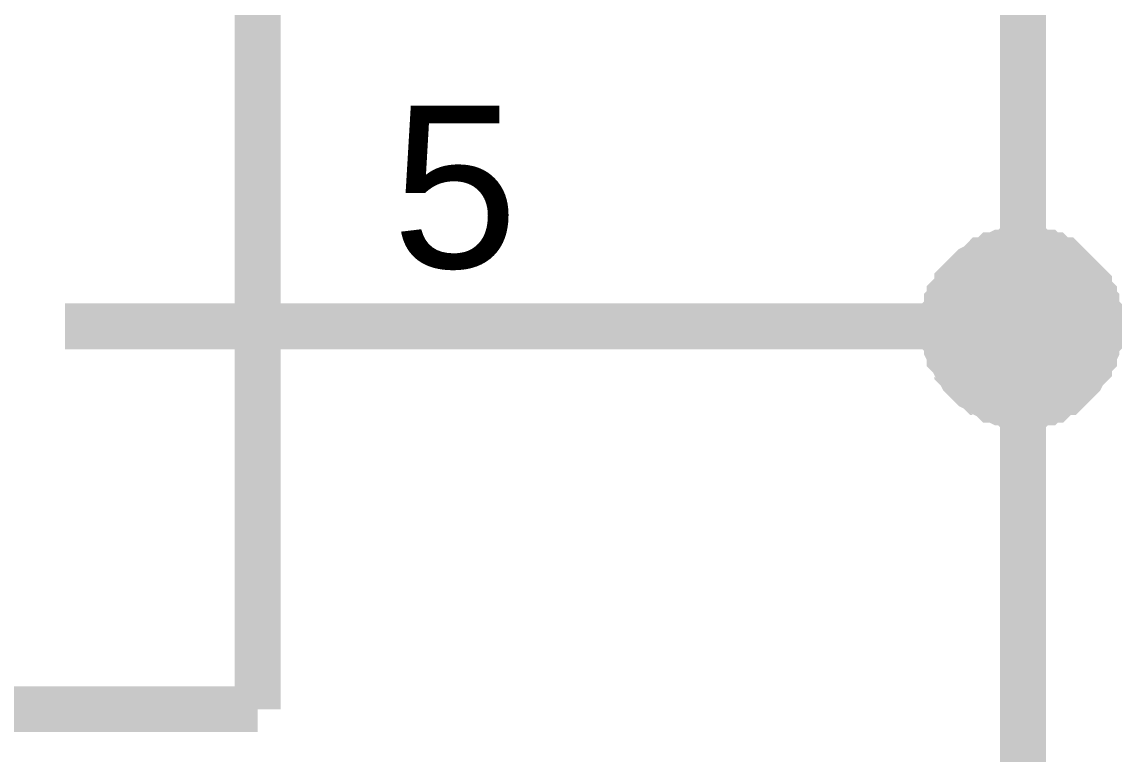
# Model space of a CAD drawing. Header units: millimetres. Extents: x -2024 to 917, y -725 to 13.
# Drawn here: x 810.38 to 817.56, y -411.59 to -406.8 of the extents above; entities that cross this region are included whole.
import ezdxf

# ---------------------------------------------------------------- set-up
doc = ezdxf.new("R2010")
doc.units = ezdxf.units.MM
doc.layers.add('Sheet', color=255, linetype='Continuous')
doc.styles.get("Standard").update_dxf_attribs({"font": 'arial.ttf'})

msp = doc.modelspace()

# ---------------------------------------------------------------- linework, layer by layer
at = {"layer": 'Sheet'}
for points, const_width in [([(811.92, -411.2878), (811.92, -388.8009)], 0.2997), ([(814.4192, -393.8016), (816.9185, -393.8016), (816.9185, -398.7859), (816.9185, -403.7866), (816.9185, -408.7874), (814.4192, -408.7874)], 0.2997), ([(816.4054, -408.7874), (816.4054, -408.7543), (816.4054, -408.7377), (816.4054, -408.7046), (816.4219, -408.6881), (816.4219, -408.655), (816.4219, -408.6384), (816.4385, -408.6218), (816.4385, -408.5887), (816.455, -408.5722), (816.4716, -408.5556), (816.4881, -408.5225), (816.4881, -408.5059), (816.5047, -408.4894), (816.5212, -408.4728), (816.5378, -408.4562), (816.5543, -408.4397), (816.5709, -408.4231), (816.5874, -408.4066), (816.6205, -408.39), (816.6371, -408.3735), (816.6536, -408.3569), (816.6702, -408.3569), (816.7033, -408.3403), (816.7198, -408.3238), (816.7364, -408.3238), (816.7695, -408.3072), (816.7861, -408.3072), (816.8192, -408.3072), (816.8357, -408.2907), (816.8688, -408.2907), (816.8854, -408.2907), (816.9185, -408.2907)], 0.2997), ([(816.4054, -408.7874), (816.4054, -408.7543), (816.4054, -408.7377), (816.4054, -408.7046), (816.4219, -408.6881), (816.4219, -408.655), (816.4219, -408.6384), (816.4385, -408.6218), (816.4385, -408.5887), (816.455, -408.5722), (816.4716, -408.5556), (816.4881, -408.5225), (816.4881, -408.5059), (816.5047, -408.4894), (816.5212, -408.4728), (816.5378, -408.4562), (816.5543, -408.4397), (816.5709, -408.4231), (816.5874, -408.4066), (816.6205, -408.39), (816.6371, -408.3735), (816.6536, -408.3569), (816.6702, -408.3569), (816.7033, -408.3403), (816.7198, -408.3238), (816.7364, -408.3238), (816.7695, -408.3072), (816.7861, -408.3072), (816.8192, -408.3072), (816.8357, -408.2907), (816.8688, -408.2907), (816.8854, -408.2907), (816.9185, -408.2907)], 0.2997), ([(816.4054, -408.7874), (816.4054, -408.7543), (816.4054, -408.7377), (816.4054, -408.7046), (816.4219, -408.6881), (816.4219, -408.655), (816.4219, -408.6384), (816.4385, -408.6218), (816.4385, -408.5887), (816.455, -408.5722), (816.4716, -408.5556), (816.4881, -408.5225), (816.4881, -408.5059), (816.5047, -408.4894), (816.5212, -408.4728), (816.5378, -408.4562), (816.5543, -408.4397), (816.5709, -408.4231), (816.5874, -408.4066), (816.6205, -408.39), (816.6371, -408.3735), (816.6536, -408.3569), (816.6702, -408.3569), (816.7033, -408.3403), (816.7198, -408.3238), (816.7364, -408.3238), (816.7695, -408.3072), (816.7861, -408.3072), (816.8192, -408.3072), (816.8357, -408.2907), (816.8688, -408.2907), (816.8854, -408.2907), (816.9185, -408.2907)], 0.2997), ([(816.4054, -408.7874), (816.4054, -408.7543), (816.4054, -408.7377), (816.4054, -408.7046), (816.4219, -408.6881), (816.4219, -408.655), (816.4219, -408.6384), (816.4385, -408.6218), (816.4385, -408.5887), (816.455, -408.5722), (816.4716, -408.5556), (816.4881, -408.5225), (816.4881, -408.5059), (816.5047, -408.4894), (816.5212, -408.4728), (816.5378, -408.4562), (816.5543, -408.4397), (816.5709, -408.4231), (816.5874, -408.4066), (816.6205, -408.39), (816.6371, -408.3735), (816.6536, -408.3569), (816.6702, -408.3569), (816.7033, -408.3403), (816.7198, -408.3238), (816.7364, -408.3238), (816.7695, -408.3072), (816.7861, -408.3072), (816.8192, -408.3072), (816.8357, -408.2907), (816.8688, -408.2907), (816.8854, -408.2907), (816.9185, -408.2907)], 0.2997), ([(816.9185, -408.2907), (816.9185, -408.2907)], 0.2997), ([(816.9185, -408.2907), (816.9516, -408.2907), (816.9681, -408.2907), (817.0012, -408.2907), (817.0178, -408.3072), (817.0509, -408.3072), (817.0674, -408.3072), (817.084, -408.3238), (817.1171, -408.3238), (817.1336, -408.3403), (817.1502, -408.3569), (817.1833, -408.3569), (817.1998, -408.3735), (817.2164, -408.39), (817.2329, -408.4066), (817.2495, -408.4231), (817.266, -408.4397), (817.2826, -408.4562), (817.2991, -408.4728), (817.3157, -408.4894), (817.3322, -408.5059), (817.3488, -408.5225), (817.3488, -408.5556), (817.3653, -408.5722), (817.3819, -408.5887), (817.3819, -408.6218), (817.3984, -408.6384), (817.3984, -408.655), (817.3984, -408.6881), (817.415, -408.7046), (817.415, -408.7377), (817.415, -408.7543), (817.415, -408.7874)], 0.2997), ([(816.9185, -408.2907), (816.9185, -408.2907)], 0.2997), ([(816.9185, -408.2907), (816.9516, -408.2907), (816.9681, -408.2907), (817.0012, -408.2907), (817.0178, -408.3072), (817.0509, -408.3072), (817.0674, -408.3072), (817.084, -408.3238), (817.1171, -408.3238), (817.1336, -408.3403), (817.1502, -408.3569), (817.1833, -408.3569), (817.1998, -408.3735), (817.2164, -408.39), (817.2329, -408.4066), (817.2495, -408.4231), (817.266, -408.4397), (817.2826, -408.4562), (817.2991, -408.4728), (817.3157, -408.4894), (817.3322, -408.5059), (817.3488, -408.5225), (817.3488, -408.5556), (817.3653, -408.5722), (817.3819, -408.5887), (817.3819, -408.6218), (817.3984, -408.6384), (817.3984, -408.655), (817.3984, -408.6881), (817.415, -408.7046), (817.415, -408.7377), (817.415, -408.7543), (817.415, -408.7874)], 0.2997), ([(816.9185, -408.2907), (816.9185, -408.2907)], 0.2997), ([(816.9185, -408.2907), (816.9516, -408.2907), (816.9681, -408.2907), (817.0012, -408.2907), (817.0178, -408.3072), (817.0509, -408.3072), (817.0674, -408.3072), (817.084, -408.3238), (817.1171, -408.3238), (817.1336, -408.3403), (817.1502, -408.3569), (817.1833, -408.3569), (817.1998, -408.3735), (817.2164, -408.39), (817.2329, -408.4066), (817.2495, -408.4231), (817.266, -408.4397), (817.2826, -408.4562), (817.2991, -408.4728), (817.3157, -408.4894), (817.3322, -408.5059), (817.3488, -408.5225), (817.3488, -408.5556), (817.3653, -408.5722), (817.3819, -408.5887), (817.3819, -408.6218), (817.3984, -408.6384), (817.3984, -408.655), (817.3984, -408.6881), (817.415, -408.7046), (817.415, -408.7377), (817.415, -408.7543), (817.415, -408.7874)], 0.2997), ([(816.9185, -408.2907), (816.9185, -408.2907)], 0.2997), ([(816.9185, -408.2907), (816.9516, -408.2907), (816.9681, -408.2907), (817.0012, -408.2907), (817.0178, -408.3072), (817.0509, -408.3072), (817.0674, -408.3072), (817.084, -408.3238), (817.1171, -408.3238), (817.1336, -408.3403), (817.1502, -408.3569), (817.1833, -408.3569), (817.1998, -408.3735), (817.2164, -408.39), (817.2329, -408.4066), (817.2495, -408.4231), (817.266, -408.4397), (817.2826, -408.4562), (817.2991, -408.4728), (817.3157, -408.4894), (817.3322, -408.5059), (817.3488, -408.5225), (817.3488, -408.5556), (817.3653, -408.5722), (817.3819, -408.5887), (817.3819, -408.6218), (817.3984, -408.6384), (817.3984, -408.655), (817.3984, -408.6881), (817.415, -408.7046), (817.415, -408.7377), (817.415, -408.7543), (817.415, -408.7874)], 0.2997), ([(816.4054, -408.7874), (816.4054, -408.7543), (816.4054, -408.7377), (816.4054, -408.7046), (816.4219, -408.6881), (816.4219, -408.655), (816.4219, -408.6384), (816.4385, -408.6218), (816.4385, -408.5887), (816.455, -408.5722), (816.4716, -408.5556), (816.4881, -408.5225), (816.4881, -408.5059), (816.5047, -408.4894), (816.5212, -408.4728), (816.5378, -408.4562), (816.5543, -408.4397), (816.5709, -408.4231), (816.5874, -408.4066), (816.6205, -408.39), (816.6371, -408.3735), (816.6536, -408.3569), (816.6702, -408.3569), (816.7033, -408.3403), (816.7198, -408.3238), (816.7364, -408.3238), (816.7695, -408.3072), (816.7861, -408.3072), (816.8192, -408.3072), (816.8357, -408.2907), (816.8688, -408.2907), (816.8854, -408.2907), (816.9185, -408.2907)], 0.0991), ([(816.4054, -408.7874), (816.4054, -408.7543), (816.4054, -408.7377), (816.4054, -408.7046), (816.4219, -408.6881), (816.4219, -408.655), (816.4219, -408.6384), (816.4385, -408.6218), (816.4385, -408.5887), (816.455, -408.5722), (816.4716, -408.5556), (816.4881, -408.5225), (816.4881, -408.5059), (816.5047, -408.4894), (816.5212, -408.4728), (816.5378, -408.4562), (816.5543, -408.4397), (816.5709, -408.4231), (816.5874, -408.4066), (816.6205, -408.39), (816.6371, -408.3735), (816.6536, -408.3569), (816.6702, -408.3569), (816.7033, -408.3403), (816.7198, -408.3238), (816.7364, -408.3238), (816.7695, -408.3072), (816.7861, -408.3072), (816.8192, -408.3072), (816.8357, -408.2907), (816.8688, -408.2907), (816.8854, -408.2907), (816.9185, -408.2907)], 0.0991), ([(816.4054, -408.7874), (816.4054, -408.7543), (816.4054, -408.7377), (816.4054, -408.7046), (816.4219, -408.6881), (816.4219, -408.655), (816.4219, -408.6384), (816.4385, -408.6218), (816.4385, -408.5887), (816.455, -408.5722), (816.4716, -408.5556), (816.4881, -408.5225), (816.4881, -408.5059), (816.5047, -408.4894), (816.5212, -408.4728), (816.5378, -408.4562), (816.5543, -408.4397), (816.5709, -408.4231), (816.5874, -408.4066), (816.6205, -408.39), (816.6371, -408.3735), (816.6536, -408.3569), (816.6702, -408.3569), (816.7033, -408.3403), (816.7198, -408.3238), (816.7364, -408.3238), (816.7695, -408.3072), (816.7861, -408.3072), (816.8192, -408.3072), (816.8357, -408.2907), (816.8688, -408.2907), (816.8854, -408.2907), (816.9185, -408.2907)], 0.0991), ([(816.4054, -408.7874), (816.4054, -408.7543), (816.4054, -408.7377), (816.4054, -408.7046), (816.4219, -408.6881), (816.4219, -408.655), (816.4219, -408.6384), (816.4385, -408.6218), (816.4385, -408.5887), (816.455, -408.5722), (816.4716, -408.5556), (816.4881, -408.5225), (816.4881, -408.5059), (816.5047, -408.4894), (816.5212, -408.4728), (816.5378, -408.4562), (816.5543, -408.4397), (816.5709, -408.4231), (816.5874, -408.4066), (816.6205, -408.39), (816.6371, -408.3735), (816.6536, -408.3569), (816.6702, -408.3569), (816.7033, -408.3403), (816.7198, -408.3238), (816.7364, -408.3238), (816.7695, -408.3072), (816.7861, -408.3072), (816.8192, -408.3072), (816.8357, -408.2907), (816.8688, -408.2907), (816.8854, -408.2907), (816.9185, -408.2907)], 0.0991), ([(816.9185, -408.2907), (816.9185, -408.2907)], 0.0991), ([(816.9185, -408.2907), (816.9516, -408.2907), (816.9681, -408.2907), (817.0012, -408.2907), (817.0178, -408.3072), (817.0509, -408.3072), (817.0674, -408.3072), (817.084, -408.3238), (817.1171, -408.3238), (817.1336, -408.3403), (817.1502, -408.3569), (817.1833, -408.3569), (817.1998, -408.3735), (817.2164, -408.39), (817.2329, -408.4066), (817.2495, -408.4231), (817.266, -408.4397), (817.2826, -408.4562), (817.2991, -408.4728), (817.3157, -408.4894), (817.3322, -408.5059), (817.3488, -408.5225), (817.3488, -408.5556), (817.3653, -408.5722), (817.3819, -408.5887), (817.3819, -408.6218), (817.3984, -408.6384), (817.3984, -408.655), (817.3984, -408.6881), (817.415, -408.7046), (817.415, -408.7377), (817.415, -408.7543), (817.415, -408.7874)], 0.0991), ([(816.9185, -408.2907), (816.9185, -408.2907)], 0.0991), ([(816.9185, -408.2907), (816.9516, -408.2907), (816.9681, -408.2907), (817.0012, -408.2907), (817.0178, -408.3072), (817.0509, -408.3072), (817.0674, -408.3072), (817.084, -408.3238), (817.1171, -408.3238), (817.1336, -408.3403), (817.1502, -408.3569), (817.1833, -408.3569), (817.1998, -408.3735), (817.2164, -408.39), (817.2329, -408.4066), (817.2495, -408.4231), (817.266, -408.4397), (817.2826, -408.4562), (817.2991, -408.4728), (817.3157, -408.4894), (817.3322, -408.5059), (817.3488, -408.5225), (817.3488, -408.5556), (817.3653, -408.5722), (817.3819, -408.5887), (817.3819, -408.6218), (817.3984, -408.6384), (817.3984, -408.655), (817.3984, -408.6881), (817.415, -408.7046), (817.415, -408.7377), (817.415, -408.7543), (817.415, -408.7874)], 0.0991), ([(816.9185, -408.2907), (816.9185, -408.2907)], 0.0991), ([(816.9185, -408.2907), (816.9516, -408.2907), (816.9681, -408.2907), (817.0012, -408.2907), (817.0178, -408.3072), (817.0509, -408.3072), (817.0674, -408.3072), (817.084, -408.3238), (817.1171, -408.3238), (817.1336, -408.3403), (817.1502, -408.3569), (817.1833, -408.3569), (817.1998, -408.3735), (817.2164, -408.39), (817.2329, -408.4066), (817.2495, -408.4231), (817.266, -408.4397), (817.2826, -408.4562), (817.2991, -408.4728), (817.3157, -408.4894), (817.3322, -408.5059), (817.3488, -408.5225), (817.3488, -408.5556), (817.3653, -408.5722), (817.3819, -408.5887), (817.3819, -408.6218), (817.3984, -408.6384), (817.3984, -408.655), (817.3984, -408.6881), (817.415, -408.7046), (817.415, -408.7377), (817.415, -408.7543), (817.415, -408.7874)], 0.0991), ([(816.9185, -408.2907), (816.9185, -408.2907)], 0.0991), ([(816.9185, -408.2907), (816.9516, -408.2907), (816.9681, -408.2907), (817.0012, -408.2907), (817.0178, -408.3072), (817.0509, -408.3072), (817.0674, -408.3072), (817.084, -408.3238), (817.1171, -408.3238), (817.1336, -408.3403), (817.1502, -408.3569), (817.1833, -408.3569), (817.1998, -408.3735), (817.2164, -408.39), (817.2329, -408.4066), (817.2495, -408.4231), (817.266, -408.4397), (817.2826, -408.4562), (817.2991, -408.4728), (817.3157, -408.4894), (817.3322, -408.5059), (817.3488, -408.5225), (817.3488, -408.5556), (817.3653, -408.5722), (817.3819, -408.5887), (817.3819, -408.6218), (817.3984, -408.6384), (817.3984, -408.655), (817.3984, -408.6881), (817.415, -408.7046), (817.415, -408.7377), (817.415, -408.7543), (817.415, -408.7874)], 0.0991), ([(799.424, -416.2886), (816.9185, -416.2886), (816.9185, -408.7874)], 0.2997), ([(811.92, -408.7874), (810.6622, -408.7874)], 0.2997), ([(811.92, -408.7874), (814.4192, -408.7874)], 0.2997), ([(816.9185, -409.3008), (816.8854, -409.3008), (816.8688, -409.3008), (816.8357, -409.3008), (816.8192, -409.2842), (816.7861, -409.2842), (816.7695, -409.2842), (816.7364, -409.2676), (816.7198, -409.2676), (816.7033, -409.2511), (816.6702, -409.2345), (816.6536, -409.218), (816.6371, -409.218), (816.6205, -409.2014), (816.5874, -409.1848), (816.5709, -409.1683), (816.5543, -409.1517), (816.5378, -409.1352), (816.5212, -409.1186), (816.5047, -409.0855), (816.4881, -409.0689), (816.4881, -409.0524), (816.4716, -409.0358), (816.455, -409.0027), (816.4385, -408.9861), (816.4385, -408.9696), (816.4219, -408.9365), (816.4219, -408.9199), (816.4219, -408.8868), (816.4054, -408.8702), (816.4054, -408.8371), (816.4054, -408.8205), (816.4054, -408.7874)], 0.2997), ([(816.4054, -408.7874), (816.4054, -408.7874)], 0.2997), ([(816.9185, -409.3008), (816.8854, -409.3008), (816.8688, -409.3008), (816.8357, -409.3008), (816.8192, -409.2842), (816.7861, -409.2842), (816.7695, -409.2842), (816.7364, -409.2676), (816.7198, -409.2676), (816.7033, -409.2511), (816.6702, -409.2345), (816.6536, -409.218), (816.6371, -409.218), (816.6205, -409.2014), (816.5874, -409.1848), (816.5709, -409.1683), (816.5543, -409.1517), (816.5378, -409.1352), (816.5212, -409.1186), (816.5047, -409.0855), (816.4881, -409.0689), (816.4881, -409.0524), (816.4716, -409.0358), (816.455, -409.0027), (816.4385, -408.9861), (816.4385, -408.9696), (816.4219, -408.9365), (816.4219, -408.9199), (816.4219, -408.8868), (816.4054, -408.8702), (816.4054, -408.8371), (816.4054, -408.8205), (816.4054, -408.7874)], 0.2997), ([(816.4054, -408.7874), (816.4054, -408.7874)], 0.2997), ([(816.9185, -409.3008), (816.8854, -409.3008), (816.8688, -409.3008), (816.8357, -409.3008), (816.8192, -409.2842), (816.7861, -409.2842), (816.7695, -409.2842), (816.7364, -409.2676), (816.7198, -409.2676), (816.7033, -409.2511), (816.6702, -409.2345), (816.6536, -409.218), (816.6371, -409.218), (816.6205, -409.2014), (816.5874, -409.1848), (816.5709, -409.1683), (816.5543, -409.1517), (816.5378, -409.1352), (816.5212, -409.1186), (816.5047, -409.0855), (816.4881, -409.0689), (816.4881, -409.0524), (816.4716, -409.0358), (816.455, -409.0027), (816.4385, -408.9861), (816.4385, -408.9696), (816.4219, -408.9365), (816.4219, -408.9199), (816.4219, -408.8868), (816.4054, -408.8702), (816.4054, -408.8371), (816.4054, -408.8205), (816.4054, -408.7874)], 0.2997), ([(816.4054, -408.7874), (816.4054, -408.7874)], 0.2997), ([(816.9185, -409.3008), (816.8854, -409.3008), (816.8688, -409.3008), (816.8357, -409.3008), (816.8192, -409.2842), (816.7861, -409.2842), (816.7695, -409.2842), (816.7364, -409.2676), (816.7198, -409.2676), (816.7033, -409.2511), (816.6702, -409.2345), (816.6536, -409.218), (816.6371, -409.218), (816.6205, -409.2014), (816.5874, -409.1848), (816.5709, -409.1683), (816.5543, -409.1517), (816.5378, -409.1352), (816.5212, -409.1186), (816.5047, -409.0855), (816.4881, -409.0689), (816.4881, -409.0524), (816.4716, -409.0358), (816.455, -409.0027), (816.4385, -408.9861), (816.4385, -408.9696), (816.4219, -408.9365), (816.4219, -408.9199), (816.4219, -408.8868), (816.4054, -408.8702), (816.4054, -408.8371), (816.4054, -408.8205), (816.4054, -408.7874)], 0.2997), ([(816.4054, -408.7874), (816.4054, -408.7874)], 0.2997), ([(817.415, -408.7874), (817.415, -408.8205), (817.415, -408.8371), (817.415, -408.8702), (817.3984, -408.8868), (817.3984, -408.9199), (817.3984, -408.9365), (817.3819, -408.9696), (817.3819, -408.9861), (817.3653, -409.0027), (817.3488, -409.0358), (817.3488, -409.0524), (817.3322, -409.0689), (817.3157, -409.0855), (817.2991, -409.1186), (817.2826, -409.1352), (817.266, -409.1517), (817.2495, -409.1683), (817.2329, -409.1848), (817.2164, -409.2014), (817.1998, -409.218), (817.1833, -409.218), (817.1502, -409.2345), (817.1336, -409.2511), (817.1171, -409.2676), (817.084, -409.2676), (817.0674, -409.2842), (817.0509, -409.2842), (817.0178, -409.2842), (817.0012, -409.3008), (816.9681, -409.3008), (816.9516, -409.3008), (816.9185, -409.3008)], 0.2997), ([(817.415, -408.7874), (817.415, -408.8205), (817.415, -408.8371), (817.415, -408.8702), (817.3984, -408.8868), (817.3984, -408.9199), (817.3984, -408.9365), (817.3819, -408.9696), (817.3819, -408.9861), (817.3653, -409.0027), (817.3488, -409.0358), (817.3488, -409.0524), (817.3322, -409.0689), (817.3157, -409.0855), (817.2991, -409.1186), (817.2826, -409.1352), (817.266, -409.1517), (817.2495, -409.1683), (817.2329, -409.1848), (817.2164, -409.2014), (817.1998, -409.218), (817.1833, -409.218), (817.1502, -409.2345), (817.1336, -409.2511), (817.1171, -409.2676), (817.084, -409.2676), (817.0674, -409.2842), (817.0509, -409.2842), (817.0178, -409.2842), (817.0012, -409.3008), (816.9681, -409.3008), (816.9516, -409.3008), (816.9185, -409.3008)], 0.2997), ([(817.415, -408.7874), (817.415, -408.8205), (817.415, -408.8371), (817.415, -408.8702), (817.3984, -408.8868), (817.3984, -408.9199), (817.3984, -408.9365), (817.3819, -408.9696), (817.3819, -408.9861), (817.3653, -409.0027), (817.3488, -409.0358), (817.3488, -409.0524), (817.3322, -409.0689), (817.3157, -409.0855), (817.2991, -409.1186), (817.2826, -409.1352), (817.266, -409.1517), (817.2495, -409.1683), (817.2329, -409.1848), (817.2164, -409.2014), (817.1998, -409.218), (817.1833, -409.218), (817.1502, -409.2345), (817.1336, -409.2511), (817.1171, -409.2676), (817.084, -409.2676), (817.0674, -409.2842), (817.0509, -409.2842), (817.0178, -409.2842), (817.0012, -409.3008), (816.9681, -409.3008), (816.9516, -409.3008), (816.9185, -409.3008)], 0.2997), ([(817.415, -408.7874), (817.415, -408.8205), (817.415, -408.8371), (817.415, -408.8702), (817.3984, -408.8868), (817.3984, -408.9199), (817.3984, -408.9365), (817.3819, -408.9696), (817.3819, -408.9861), (817.3653, -409.0027), (817.3488, -409.0358), (817.3488, -409.0524), (817.3322, -409.0689), (817.3157, -409.0855), (817.2991, -409.1186), (817.2826, -409.1352), (817.266, -409.1517), (817.2495, -409.1683), (817.2329, -409.1848), (817.2164, -409.2014), (817.1998, -409.218), (817.1833, -409.218), (817.1502, -409.2345), (817.1336, -409.2511), (817.1171, -409.2676), (817.084, -409.2676), (817.0674, -409.2842), (817.0509, -409.2842), (817.0178, -409.2842), (817.0012, -409.3008), (816.9681, -409.3008), (816.9516, -409.3008), (816.9185, -409.3008)], 0.2997), ([(817.415, -408.7874), (817.415, -408.7874), (817.415, -408.7874), (817.415, -408.7874), (817.415, -408.7874), (817.415, -408.7874), (817.415, -408.7874), (817.415, -408.7874), (817.415, -408.7874), (817.415, -408.7874), (817.415, -408.7874), (817.415, -408.7874), (817.415, -408.7874), (817.415, -408.7874), (817.415, -408.7874), (817.415, -408.7874), (817.415, -408.7874), (817.415, -408.7874), (817.415, -408.7874), (817.415, -408.7874), (817.415, -408.7874), (817.415, -408.7874), (817.415, -408.7874), (817.415, -408.7874), (817.415, -408.7874), (817.415, -408.7874), (817.415, -408.7874), (817.415, -408.7874), (817.415, -408.7874), (817.415, -408.7874), (817.415, -408.7874), (817.415, -408.7874), (817.415, -408.7874)], 0.2997), ([(817.415, -408.7874), (817.415, -408.7874)], 0.2997), ([(817.415, -408.7874), (817.415, -408.7874), (817.415, -408.7874), (817.415, -408.7874), (817.415, -408.7874), (817.415, -408.7874), (817.415, -408.7874), (817.415, -408.7874), (817.415, -408.7874), (817.415, -408.7874), (817.415, -408.7874), (817.415, -408.7874), (817.415, -408.7874), (817.415, -408.7874), (817.415, -408.7874), (817.415, -408.7874), (817.415, -408.7874), (817.415, -408.7874), (817.415, -408.7874), (817.415, -408.7874), (817.415, -408.7874), (817.415, -408.7874), (817.415, -408.7874), (817.415, -408.7874), (817.415, -408.7874), (817.415, -408.7874), (817.415, -408.7874), (817.415, -408.7874), (817.415, -408.7874), (817.415, -408.7874), (817.415, -408.7874), (817.415, -408.7874), (817.415, -408.7874)], 0.2997), ([(817.415, -408.7874), (817.415, -408.7874)], 0.2997), ([(817.415, -408.7874), (817.415, -408.7874), (817.415, -408.7874), (817.415, -408.7874), (817.415, -408.7874), (817.415, -408.7874), (817.415, -408.7874), (817.415, -408.7874), (817.415, -408.7874), (817.415, -408.7874), (817.415, -408.7874), (817.415, -408.7874), (817.415, -408.7874), (817.415, -408.7874), (817.415, -408.7874), (817.415, -408.7874), (817.415, -408.7874), (817.415, -408.7874), (817.415, -408.7874), (817.415, -408.7874), (817.415, -408.7874), (817.415, -408.7874), (817.415, -408.7874), (817.415, -408.7874), (817.415, -408.7874), (817.415, -408.7874), (817.415, -408.7874), (817.415, -408.7874), (817.415, -408.7874), (817.415, -408.7874), (817.415, -408.7874), (817.415, -408.7874), (817.415, -408.7874)], 0.2997), ([(817.415, -408.7874), (817.415, -408.7874)], 0.2997), ([(817.415, -408.7874), (817.415, -408.7874), (817.415, -408.7874), (817.415, -408.7874), (817.415, -408.7874), (817.415, -408.7874), (817.415, -408.7874), (817.415, -408.7874), (817.415, -408.7874), (817.415, -408.7874), (817.415, -408.7874), (817.415, -408.7874), (817.415, -408.7874), (817.415, -408.7874), (817.415, -408.7874), (817.415, -408.7874), (817.415, -408.7874), (817.415, -408.7874), (817.415, -408.7874), (817.415, -408.7874), (817.415, -408.7874), (817.415, -408.7874), (817.415, -408.7874), (817.415, -408.7874), (817.415, -408.7874), (817.415, -408.7874), (817.415, -408.7874), (817.415, -408.7874), (817.415, -408.7874), (817.415, -408.7874), (817.415, -408.7874), (817.415, -408.7874), (817.415, -408.7874)], 0.2997), ([(817.415, -408.7874), (817.415, -408.7874)], 0.2997), ([(816.9185, -409.3008), (816.8854, -409.3008), (816.8688, -409.3008), (816.8357, -409.3008), (816.8192, -409.2842), (816.7861, -409.2842), (816.7695, -409.2842), (816.7364, -409.2676), (816.7198, -409.2676), (816.7033, -409.2511), (816.6702, -409.2345), (816.6536, -409.218), (816.6371, -409.218), (816.6205, -409.2014), (816.5874, -409.1848), (816.5709, -409.1683), (816.5543, -409.1517), (816.5378, -409.1352), (816.5212, -409.1186), (816.5047, -409.0855), (816.4881, -409.0689), (816.4881, -409.0524), (816.4716, -409.0358), (816.455, -409.0027), (816.4385, -408.9861), (816.4385, -408.9696), (816.4219, -408.9365), (816.4219, -408.9199), (816.4219, -408.8868), (816.4054, -408.8702), (816.4054, -408.8371), (816.4054, -408.8205), (816.4054, -408.7874)], 0.0991), ([(816.4054, -408.7874), (816.4054, -408.7874)], 0.0991), ([(816.9185, -409.3008), (816.8854, -409.3008), (816.8688, -409.3008), (816.8357, -409.3008), (816.8192, -409.2842), (816.7861, -409.2842), (816.7695, -409.2842), (816.7364, -409.2676), (816.7198, -409.2676), (816.7033, -409.2511), (816.6702, -409.2345), (816.6536, -409.218), (816.6371, -409.218), (816.6205, -409.2014), (816.5874, -409.1848), (816.5709, -409.1683), (816.5543, -409.1517), (816.5378, -409.1352), (816.5212, -409.1186), (816.5047, -409.0855), (816.4881, -409.0689), (816.4881, -409.0524), (816.4716, -409.0358), (816.455, -409.0027), (816.4385, -408.9861), (816.4385, -408.9696), (816.4219, -408.9365), (816.4219, -408.9199), (816.4219, -408.8868), (816.4054, -408.8702), (816.4054, -408.8371), (816.4054, -408.8205), (816.4054, -408.7874)], 0.0991), ([(816.4054, -408.7874), (816.4054, -408.7874)], 0.0991), ([(816.9185, -409.3008), (816.8854, -409.3008), (816.8688, -409.3008), (816.8357, -409.3008), (816.8192, -409.2842), (816.7861, -409.2842), (816.7695, -409.2842), (816.7364, -409.2676), (816.7198, -409.2676), (816.7033, -409.2511), (816.6702, -409.2345), (816.6536, -409.218), (816.6371, -409.218), (816.6205, -409.2014), (816.5874, -409.1848), (816.5709, -409.1683), (816.5543, -409.1517), (816.5378, -409.1352), (816.5212, -409.1186), (816.5047, -409.0855), (816.4881, -409.0689), (816.4881, -409.0524), (816.4716, -409.0358), (816.455, -409.0027), (816.4385, -408.9861), (816.4385, -408.9696), (816.4219, -408.9365), (816.4219, -408.9199), (816.4219, -408.8868), (816.4054, -408.8702), (816.4054, -408.8371), (816.4054, -408.8205), (816.4054, -408.7874)], 0.0991), ([(816.4054, -408.7874), (816.4054, -408.7874)], 0.0991), ([(816.9185, -409.3008), (816.8854, -409.3008), (816.8688, -409.3008), (816.8357, -409.3008), (816.8192, -409.2842), (816.7861, -409.2842), (816.7695, -409.2842), (816.7364, -409.2676), (816.7198, -409.2676), (816.7033, -409.2511), (816.6702, -409.2345), (816.6536, -409.218), (816.6371, -409.218), (816.6205, -409.2014), (816.5874, -409.1848), (816.5709, -409.1683), (816.5543, -409.1517), (816.5378, -409.1352), (816.5212, -409.1186), (816.5047, -409.0855), (816.4881, -409.0689), (816.4881, -409.0524), (816.4716, -409.0358), (816.455, -409.0027), (816.4385, -408.9861), (816.4385, -408.9696), (816.4219, -408.9365), (816.4219, -408.9199), (816.4219, -408.8868), (816.4054, -408.8702), (816.4054, -408.8371), (816.4054, -408.8205), (816.4054, -408.7874)], 0.0991), ([(816.4054, -408.7874), (816.4054, -408.7874)], 0.0991), ([(817.415, -408.7874), (817.415, -408.8205), (817.415, -408.8371), (817.415, -408.8702), (817.3984, -408.8868), (817.3984, -408.9199), (817.3984, -408.9365), (817.3819, -408.9696), (817.3819, -408.9861), (817.3653, -409.0027), (817.3488, -409.0358), (817.3488, -409.0524), (817.3322, -409.0689), (817.3157, -409.0855), (817.2991, -409.1186), (817.2826, -409.1352), (817.266, -409.1517), (817.2495, -409.1683), (817.2329, -409.1848), (817.2164, -409.2014), (817.1998, -409.218), (817.1833, -409.218), (817.1502, -409.2345), (817.1336, -409.2511), (817.1171, -409.2676), (817.084, -409.2676), (817.0674, -409.2842), (817.0509, -409.2842), (817.0178, -409.2842), (817.0012, -409.3008), (816.9681, -409.3008), (816.9516, -409.3008), (816.9185, -409.3008)], 0.0991), ([(817.415, -408.7874), (817.415, -408.8205), (817.415, -408.8371), (817.415, -408.8702), (817.3984, -408.8868), (817.3984, -408.9199), (817.3984, -408.9365), (817.3819, -408.9696), (817.3819, -408.9861), (817.3653, -409.0027), (817.3488, -409.0358), (817.3488, -409.0524), (817.3322, -409.0689), (817.3157, -409.0855), (817.2991, -409.1186), (817.2826, -409.1352), (817.266, -409.1517), (817.2495, -409.1683), (817.2329, -409.1848), (817.2164, -409.2014), (817.1998, -409.218), (817.1833, -409.218), (817.1502, -409.2345), (817.1336, -409.2511), (817.1171, -409.2676), (817.084, -409.2676), (817.0674, -409.2842), (817.0509, -409.2842), (817.0178, -409.2842), (817.0012, -409.3008), (816.9681, -409.3008), (816.9516, -409.3008), (816.9185, -409.3008)], 0.0991), ([(817.415, -408.7874), (817.415, -408.8205), (817.415, -408.8371), (817.415, -408.8702), (817.3984, -408.8868), (817.3984, -408.9199), (817.3984, -408.9365), (817.3819, -408.9696), (817.3819, -408.9861), (817.3653, -409.0027), (817.3488, -409.0358), (817.3488, -409.0524), (817.3322, -409.0689), (817.3157, -409.0855), (817.2991, -409.1186), (817.2826, -409.1352), (817.266, -409.1517), (817.2495, -409.1683), (817.2329, -409.1848), (817.2164, -409.2014), (817.1998, -409.218), (817.1833, -409.218), (817.1502, -409.2345), (817.1336, -409.2511), (817.1171, -409.2676), (817.084, -409.2676), (817.0674, -409.2842), (817.0509, -409.2842), (817.0178, -409.2842), (817.0012, -409.3008), (816.9681, -409.3008), (816.9516, -409.3008), (816.9185, -409.3008)], 0.0991), ([(817.415, -408.7874), (817.415, -408.8205), (817.415, -408.8371), (817.415, -408.8702), (817.3984, -408.8868), (817.3984, -408.9199), (817.3984, -408.9365), (817.3819, -408.9696), (817.3819, -408.9861), (817.3653, -409.0027), (817.3488, -409.0358), (817.3488, -409.0524), (817.3322, -409.0689), (817.3157, -409.0855), (817.2991, -409.1186), (817.2826, -409.1352), (817.266, -409.1517), (817.2495, -409.1683), (817.2329, -409.1848), (817.2164, -409.2014), (817.1998, -409.218), (817.1833, -409.218), (817.1502, -409.2345), (817.1336, -409.2511), (817.1171, -409.2676), (817.084, -409.2676), (817.0674, -409.2842), (817.0509, -409.2842), (817.0178, -409.2842), (817.0012, -409.3008), (816.9681, -409.3008), (816.9516, -409.3008), (816.9185, -409.3008)], 0.0991), ([(817.415, -408.7874), (817.415, -408.7874), (817.415, -408.7874), (817.415, -408.7874), (817.415, -408.7874), (817.415, -408.7874), (817.415, -408.7874), (817.415, -408.7874), (817.415, -408.7874), (817.415, -408.7874), (817.415, -408.7874), (817.415, -408.7874), (817.415, -408.7874), (817.415, -408.7874), (817.415, -408.7874), (817.415, -408.7874), (817.415, -408.7874), (817.415, -408.7874), (817.415, -408.7874), (817.415, -408.7874), (817.415, -408.7874), (817.415, -408.7874), (817.415, -408.7874), (817.415, -408.7874), (817.415, -408.7874), (817.415, -408.7874), (817.415, -408.7874), (817.415, -408.7874), (817.415, -408.7874), (817.415, -408.7874), (817.415, -408.7874), (817.415, -408.7874), (817.415, -408.7874)], 0.0991), ([(817.415, -408.7874), (817.415, -408.7874)], 0.0991), ([(817.415, -408.7874), (817.415, -408.7874), (817.415, -408.7874), (817.415, -408.7874), (817.415, -408.7874), (817.415, -408.7874), (817.415, -408.7874), (817.415, -408.7874), (817.415, -408.7874), (817.415, -408.7874), (817.415, -408.7874), (817.415, -408.7874), (817.415, -408.7874), (817.415, -408.7874), (817.415, -408.7874), (817.415, -408.7874), (817.415, -408.7874), (817.415, -408.7874), (817.415, -408.7874), (817.415, -408.7874), (817.415, -408.7874), (817.415, -408.7874), (817.415, -408.7874), (817.415, -408.7874), (817.415, -408.7874), (817.415, -408.7874), (817.415, -408.7874), (817.415, -408.7874), (817.415, -408.7874), (817.415, -408.7874), (817.415, -408.7874), (817.415, -408.7874), (817.415, -408.7874)], 0.0991), ([(817.415, -408.7874), (817.415, -408.7874)], 0.0991), ([(817.415, -408.7874), (817.415, -408.7874), (817.415, -408.7874), (817.415, -408.7874), (817.415, -408.7874), (817.415, -408.7874), (817.415, -408.7874), (817.415, -408.7874), (817.415, -408.7874), (817.415, -408.7874), (817.415, -408.7874), (817.415, -408.7874), (817.415, -408.7874), (817.415, -408.7874), (817.415, -408.7874), (817.415, -408.7874), (817.415, -408.7874), (817.415, -408.7874), (817.415, -408.7874), (817.415, -408.7874), (817.415, -408.7874), (817.415, -408.7874), (817.415, -408.7874), (817.415, -408.7874), (817.415, -408.7874), (817.415, -408.7874), (817.415, -408.7874), (817.415, -408.7874), (817.415, -408.7874), (817.415, -408.7874), (817.415, -408.7874), (817.415, -408.7874), (817.415, -408.7874)], 0.0991), ([(817.415, -408.7874), (817.415, -408.7874)], 0.0991), ([(817.415, -408.7874), (817.415, -408.7874), (817.415, -408.7874), (817.415, -408.7874), (817.415, -408.7874), (817.415, -408.7874), (817.415, -408.7874), (817.415, -408.7874), (817.415, -408.7874), (817.415, -408.7874), (817.415, -408.7874), (817.415, -408.7874), (817.415, -408.7874), (817.415, -408.7874), (817.415, -408.7874), (817.415, -408.7874), (817.415, -408.7874), (817.415, -408.7874), (817.415, -408.7874), (817.415, -408.7874), (817.415, -408.7874), (817.415, -408.7874), (817.415, -408.7874), (817.415, -408.7874), (817.415, -408.7874), (817.415, -408.7874), (817.415, -408.7874), (817.415, -408.7874), (817.415, -408.7874), (817.415, -408.7874), (817.415, -408.7874), (817.415, -408.7874), (817.415, -408.7874)], 0.0991), ([(817.415, -408.7874), (817.415, -408.7874)], 0.0991), ([(804.4224, -411.2878), (811.92, -411.2878)], 0.2997)]:
    msp.add_lwpolyline(points, dxfattribs=dict(at, const_width=const_width))
at = {"layer": 'Sheet', "const_width": 0.508}
msp.add_lwpolyline([(816.6889, -408.7857, 1), (817.1969, -408.7857, 1)], format="xyb", close=True, dxfattribs=at)

# ---------------------------------------------------------------- texts
at = {"layer": 'Sheet'}
msp.add_text('5', height=1.0598, dxfattribs=at).set_placement((812.7972, -408.4066))

doc.saveas('drawing.dxf')
